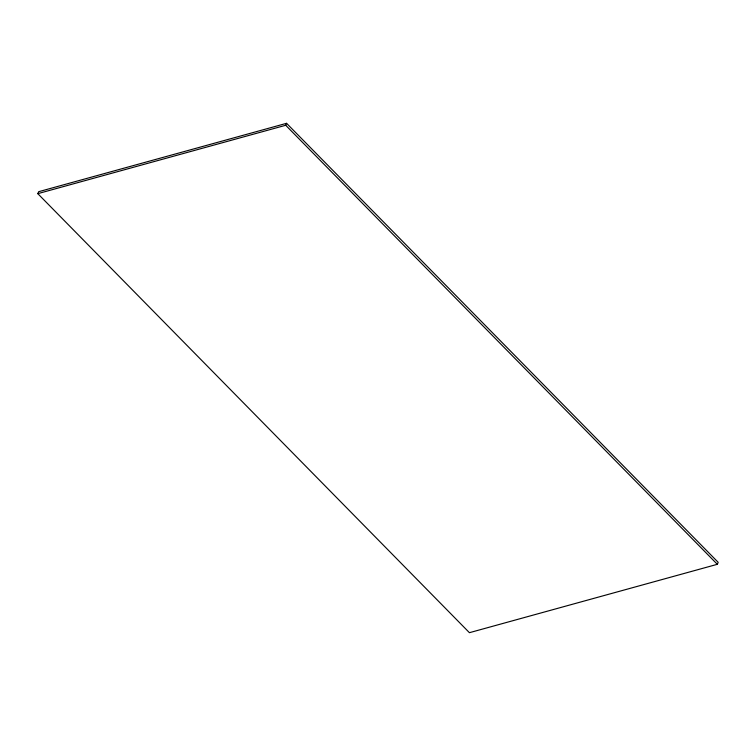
<?xml version="1.0" encoding="UTF-8"?>
<svg xmlns="http://www.w3.org/2000/svg" width="756" height="756" viewBox="0 0 756 756"><rect width="100%" height="100%" fill="white"/><g stroke="black" fill="none" stroke-linecap="round" stroke-linejoin="round"><path stroke-width="1.13" d="M37.8 193.659L38.669 191.693L286.571 123.313L718.2 562.341L717.331 564.307L469.429 632.687L37.8 193.659L285.702 125.279L286.571 123.313M285.702 125.279L717.331 564.307"/></g></svg>
